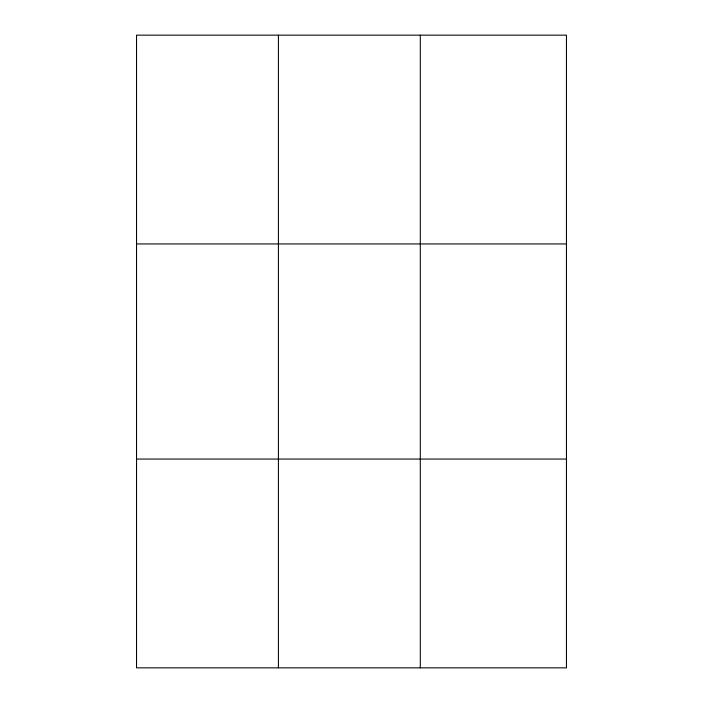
<?xml version="1.0" encoding="UTF-8"?>
<svg xmlns="http://www.w3.org/2000/svg" width="703" height="703" viewBox="0 0 703 703"><rect width="100%" height="100%" fill="white"/><g stroke="black" fill="none" stroke-linecap="round" stroke-linejoin="round"><path stroke-width="1.05" d="M278.414 667.85L278.414 35.15M420.289 667.85L420.289 35.15M136.54 243.941L566.46 243.941M136.54 459.059L566.46 459.059M566.46 598.253L566.46 667.85L136.54 667.85L136.54 35.15L566.46 35.15L566.46 598.253"/></g></svg>
